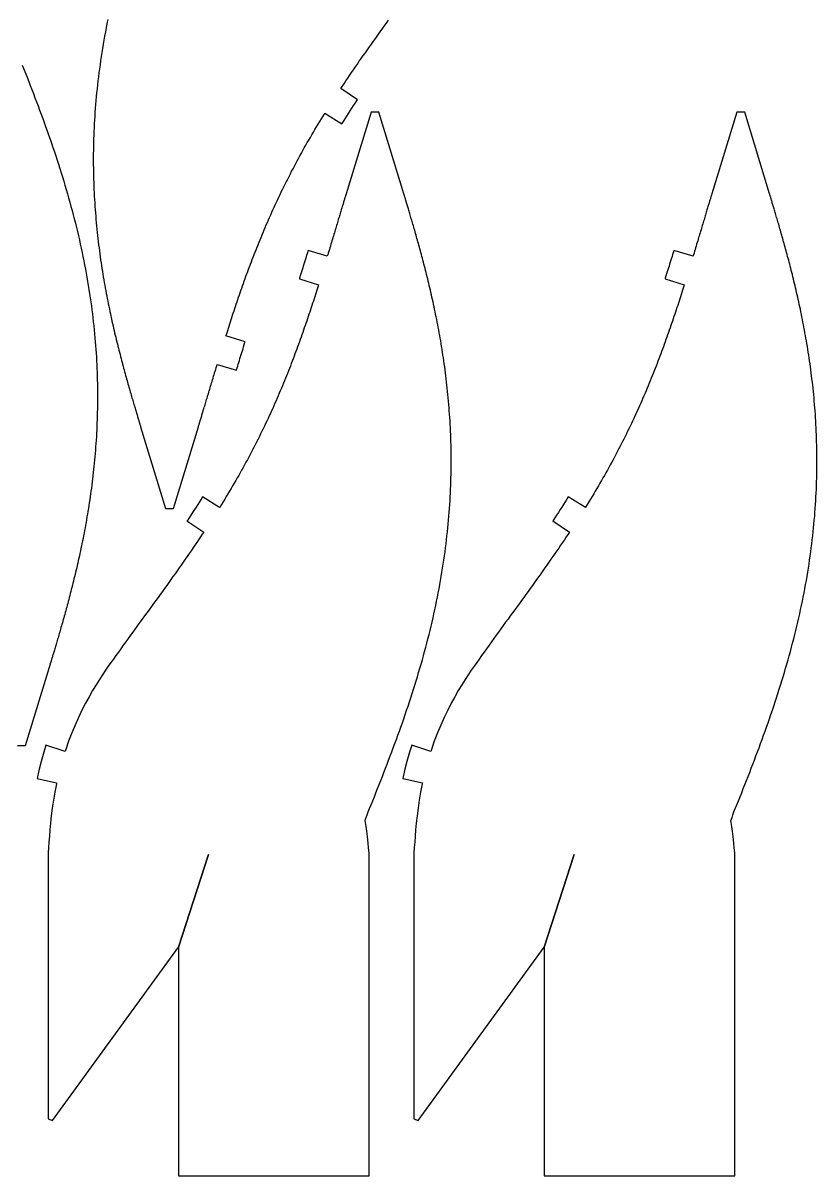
# Model space of a CAD drawing. Header units: millimetres. Extents: x 0 to 502, y 0 to 789.
# Drawn here: x 250.9 to 501.7, y 0 to 364.2 of the extents above; entities that cross this region are included whole.
import ezdxf

# ---------------------------------------------------------------- set-up
doc = ezdxf.new("R2010")
doc.units = ezdxf.units.MM
doc.layers.add('CUT', color=1, linetype='Continuous')

msp = doc.modelspace()

# ---------------------------------------------------------------- linework, layer by layer
at = {"layer": 'CUT'}
for points in [[(277.65, 365.35), (277.38, 364.04), (277.13, 362.73), (276.88, 361.42), (276.64, 360.12), (276.4, 358.82), (276.18, 357.52), (275.96, 356.22), (275.75, 354.93), (275.55, 353.64), (275.36, 352.36), (275.18, 351.07), (275, 349.8), (274.83, 348.52), (274.67, 347.25), (274.52, 345.99), (274.38, 344.73), (274.24, 343.47), (274.11, 342.22), (273.99, 340.97), (273.88, 339.73), (273.77, 338.49), (273.67, 337.26), (273.58, 336.04), (273.5, 334.82), (273.42, 333.6), (273.36, 332.39), (273.29, 331.19), (273.24, 329.99), (273.19, 328.8), (273.15, 327.61), (273.12, 326.43), (273.09, 325.26), (273.07, 324.09), (273.06, 322.93), (273.05, 321.77), (273.05, 320.62), (273.06, 319.48), (273.07, 318.35), (273.08, 317.22), (273.11, 316.09), (273.14, 314.98), (273.17, 313.87), (273.21, 312.77), (273.26, 311.68), (273.31, 310.59), (273.36, 309.51), (273.42, 308.44), (273.49, 307.37), (273.56, 306.31), (273.64, 305.26), (273.71, 304.21), (273.8, 303.18), (273.89, 302.15), (273.98, 301.13), (274.08, 300.11), (274.18, 299.1), (274.28, 298.1), (274.39, 297.11), (274.5, 296.13), (274.62, 295.15), (274.73, 294.18), (274.86, 293.21), (274.98, 292.26), (275.11, 291.31), (275.24, 290.37), (275.37, 289.44), (275.51, 288.51), (275.65, 287.6), (275.79, 286.69), (275.93, 285.78), (276.08, 284.89), (276.22, 284), (276.37, 283.12), (276.53, 282.25), (276.68, 281.38), (276.83, 280.52), (276.99, 279.67), (277.15, 278.83), (277.31, 278), (277.47, 277.17), (277.63, 276.35), (277.79, 275.54), (277.96, 274.73), (278.12, 273.93), (278.29, 273.14), (278.45, 272.36), (278.62, 271.59), (278.79, 270.82), (278.96, 270.06), (279.13, 269.31), (279.3, 268.56), (279.46, 267.82), (279.63, 267.09), (279.8, 266.37), (279.97, 265.65), (280.14, 264.95), (280.31, 264.25), (280.48, 263.55), (280.65, 262.87), (280.82, 262.19), (280.99, 261.52), (281.15, 260.85), (281.32, 260.2), (281.49, 259.55), (281.65, 258.91), (281.82, 258.27), (281.98, 257.65), (282.15, 257.03), (282.31, 256.42), (282.47, 255.81), (282.63, 255.22), (282.79, 254.63), (282.95, 254.05), (283.1, 253.48), (283.26, 252.91), (283.41, 252.35), (283.57, 251.8), (283.72, 251.26), (283.87, 250.73), (284.01, 250.2), (284.16, 249.68), (284.31, 249.17), (284.45, 248.67), (284.59, 248.18), (284.73, 247.69), (284.87, 247.22), (285, 246.75), (285.14, 246.28), (285.27, 245.83), (285.4, 245.39), (285.53, 244.95), (285.65, 244.52), (285.78, 244.1), (285.9, 243.69), (286.02, 243.29), (286.13, 242.9), (286.25, 242.51), (286.36, 242.14), (286.47, 241.78), (286.57, 241.42), (286.67, 241.08), (286.78, 240.74), (286.87, 240.41), (286.97, 240.1), (287.06, 239.79), (287.15, 239.5), (287.23, 239.22), (287.32, 238.94), (287.39, 238.68), (287.47, 238.44), (287.54, 238.2), (287.61, 237.97), (287.67, 237.76), (287.73, 237.57), (287.79, 237.38), (287.84, 237.22), (287.89, 237.06), (287.93, 236.93), (287.96, 236.81), (287.99, 236.72), (288.01, 236.65), (295.89, 210.82), (298.37, 210.82), (306.25, 236.65), (306.28, 236.72), (306.3, 236.81), (306.34, 236.93), (306.38, 237.06), (306.43, 237.21), (306.48, 237.38), (306.53, 237.56), (306.59, 237.76), (306.66, 237.97), (306.72, 238.19), (306.8, 238.43), (306.87, 238.68), (306.95, 238.94), (307.03, 239.21), (307.12, 239.49), (307.21, 239.78), (307.3, 240.09), (307.39, 240.4), (307.49, 240.72), (307.59, 241.05), (307.69, 241.4), (307.8, 241.75), (307.91, 242.11), (308.02, 242.48), (308.13, 242.86), (308.25, 243.24), (308.37, 243.64), (308.49, 244.04), (308.61, 244.46), (308.74, 244.88), (308.87, 245.3), (309, 245.74), (309.13, 246.18), (309.26, 246.64), (309.4, 247.09), (309.54, 247.56), (309.68, 248.03), (309.83, 248.52), (309.97, 249), (310.12, 249.5), (310.27, 250), (310.42, 250.51), (310.58, 251.02), (310.74, 251.54), (310.89, 252.07), (311.05, 252.61), (311.22, 253.15), (311.38, 253.7), (311.55, 254.25), (311.72, 254.81), (311.89, 255.37), (312.06, 255.94), (312.2, 256.39), (318.27, 254.55), (318.31, 254.68), (318.49, 255.26), (318.67, 255.84), (318.85, 256.43), (319.03, 257.03), (319.21, 257.63), (319.4, 258.24), (319.59, 258.85), (319.78, 259.47), (319.97, 260.09), (320.16, 260.71), (320.36, 261.34), (320.56, 261.98), (320.76, 262.62), (320.96, 263.26), (321.03, 263.49), (314.97, 265.4), (315.11, 265.82), (315.31, 266.48), (315.52, 267.14), (315.74, 267.81), (315.95, 268.48), (316.17, 269.16), (316.39, 269.84), (316.61, 270.52), (316.83, 271.21), (317.06, 271.91), (317.29, 272.6), (317.52, 273.3), (317.75, 274.01), (317.99, 274.72), (318.23, 275.43), (318.47, 276.14), (318.71, 276.86), (318.96, 277.58), (319.21, 278.31), (319.46, 279.03), (319.71, 279.77), (319.97, 280.5), (320.23, 281.24), (320.49, 281.98), (320.76, 282.72), (321.03, 283.47), (321.3, 284.22), (321.57, 284.97), (321.85, 285.72), (322.13, 286.48), (322.41, 287.24), (322.7, 288), (322.99, 288.76), (323.28, 289.53), (323.57, 290.3), (323.87, 291.07), (324.17, 291.84), (324.48, 292.61), (324.78, 293.39), (325.1, 294.17), (325.41, 294.95), (325.73, 295.73), (326.05, 296.51), (326.38, 297.3), (326.7, 298.09), (327.04, 298.87), (327.37, 299.66), (327.71, 300.46), (328.05, 301.25), (328.4, 302.04), (328.75, 302.84), (329.1, 303.64), (329.46, 304.44), (329.82, 305.24), (330.19, 306.04), (330.56, 306.84), (330.93, 307.64), (331.31, 308.45), (331.69, 309.26), (332.08, 310.06), (332.46, 310.87), (332.86, 311.68), (333.26, 312.49), (333.66, 313.3), (334.06, 314.12), (334.47, 314.93), (334.89, 315.74), (335.31, 316.56), (335.73, 317.38), (336.16, 318.19), (336.59, 319.01), (337.02, 319.83), (337.46, 320.65), (337.91, 321.47), (338.36, 322.3), (338.81, 323.12), (339.27, 323.95), (339.73, 324.77), (340.2, 325.6), (340.67, 326.43), (341.15, 327.26), (341.63, 328.09), (342.11, 328.92), (342.6, 329.75), (343.1, 330.59), (343.6, 331.43), (344.11, 332.26), (344.62, 333.1), (345.13, 333.95), (345.65, 334.79), (346.17, 335.63), (346.23, 335.73), (351.62, 332.36), (352.08, 333.1), (352.61, 333.93), (353.13, 334.77), (353.67, 335.6), (354.21, 336.44), (354.75, 337.28), (355.3, 338.13), (355.86, 338.97), (356.42, 339.82), (356.54, 340.01), (351.25, 343.52), (351.7, 344.19), (352.28, 345.06), (352.86, 345.93), (353.45, 346.81), (354.05, 347.69), (354.65, 348.57), (355.26, 349.45), (355.87, 350.34), (356.49, 351.23), (357.11, 352.13), (357.74, 353.03), (358.37, 353.93), (359.01, 354.84), (359.65, 355.75), (360.3, 356.66), (360.96, 357.58), (361.62, 358.51), (362.28, 359.44), (362.95, 360.37), (363.63, 361.31), (364.31, 362.26), (364.99, 363.21), (365.69, 364.16), (366.38, 365.12)], [(250.61, 350.92), (251.11, 349.64), (251.62, 348.36), (252.13, 347.08), (252.63, 345.8), (253.13, 344.51), (253.63, 343.22), (254.13, 341.93), (254.62, 340.63), (255.12, 339.33), (255.61, 338.03), (256.09, 336.73), (256.58, 335.42), (257.06, 334.11), (257.53, 332.8), (258, 331.49), (258.47, 330.17), (258.94, 328.86), (259.4, 327.54), (259.85, 326.22), (260.3, 324.9), (260.75, 323.58), (261.18, 322.25), (261.62, 320.93), (262.05, 319.6), (262.47, 318.27), (262.89, 316.94), (263.3, 315.62), (263.7, 314.29), (264.1, 312.96), (264.49, 311.63), (264.88, 310.3), (265.26, 308.96), (265.63, 307.63), (265.99, 306.3), (266.35, 304.98), (266.7, 303.65), (267.04, 302.32), (267.38, 300.99), (267.7, 299.66), (268.02, 298.34), (268.34, 297.02), (268.64, 295.69), (268.94, 294.37), (269.23, 293.05), (269.51, 291.74), (269.78, 290.42), (270.05, 289.11), (270.3, 287.8), (270.55, 286.49), (270.79, 285.19), (271.03, 283.89), (271.25, 282.59), (271.47, 281.29), (271.68, 280), (271.88, 278.71), (272.07, 277.43), (272.25, 276.14), (272.43, 274.87), (272.6, 273.59), (272.76, 272.32), (272.91, 271.06), (273.05, 269.8), (273.19, 268.54), (273.32, 267.29), (273.44, 266.04), (273.55, 264.8), (273.66, 263.56), (273.76, 262.33), (273.85, 261.11), (273.93, 259.89), (274.01, 258.67), (274.07, 257.46), (274.14, 256.26), (274.19, 255.06), (274.24, 253.87), (274.28, 252.68), (274.31, 251.5), (274.34, 250.33), (274.36, 249.16), (274.37, 248), (274.38, 246.84), (274.38, 245.69), (274.37, 244.55), (274.36, 243.42), (274.34, 242.29), (274.32, 241.16), (274.29, 240.05), (274.26, 238.94), (274.22, 237.84), (274.17, 236.75), (274.12, 235.66), (274.07, 234.58), (274.01, 233.51), (273.94, 232.44), (273.87, 231.38), (273.79, 230.33), (273.71, 229.28), (273.63, 228.25), (273.54, 227.22), (273.45, 226.2), (273.35, 225.18), (273.25, 224.17), (273.15, 223.17), (273.04, 222.18), (272.93, 221.2), (272.81, 220.22), (272.7, 219.25), (272.57, 218.28), (272.45, 217.33), (272.32, 216.38), (272.19, 215.44), (272.06, 214.51), (271.92, 213.58), (271.78, 212.67), (271.64, 211.76), (271.5, 210.85), (271.35, 209.96), (271.21, 209.07), (271.06, 208.19), (270.9, 207.32), (270.75, 206.45), (270.6, 205.59), (270.44, 204.74), (270.28, 203.9), (270.12, 203.07), (269.96, 202.24), (269.8, 201.42), (269.64, 200.61), (269.47, 199.8), (269.31, 199), (269.14, 198.21), (268.98, 197.43), (268.81, 196.66), (268.64, 195.89), (268.47, 195.13), (268.3, 194.38), (268.13, 193.63), (267.96, 192.89), (267.8, 192.16), (267.63, 191.44), (267.46, 190.72), (267.29, 190.02), (267.12, 189.32), (266.95, 188.62), (266.78, 187.94), (266.61, 187.26), (266.44, 186.59), (266.28, 185.92), (266.11, 185.27), (265.94, 184.62), (265.78, 183.98), (265.61, 183.34), (265.45, 182.72), (265.28, 182.1), (265.12, 181.49), (264.96, 180.88), (264.8, 180.29), (264.64, 179.7), (264.48, 179.12), (264.33, 178.55), (264.17, 177.98), (264.02, 177.42), (263.86, 176.87), (263.71, 176.33), (263.56, 175.8), (263.41, 175.27), (263.27, 174.75), (263.12, 174.24), (262.98, 173.74), (262.84, 173.25), (262.7, 172.76), (262.56, 172.29), (262.43, 171.82), (262.29, 171.35), (262.16, 170.9), (262.03, 170.46), (261.9, 170.02), (261.78, 169.59), (261.65, 169.17), (261.53, 168.76), (261.41, 168.36), (261.3, 167.97), (261.18, 167.58), (261.07, 167.21), (260.96, 166.85), (260.86, 166.49), (260.75, 166.15), (260.65, 165.81), (260.56, 165.48), (260.46, 165.17), (260.37, 164.86), (260.28, 164.57), (260.2, 164.29), (260.11, 164.01), (260.03, 163.75), (259.96, 163.51), (259.89, 163.27), (259.82, 163.04), (259.76, 162.83), (259.7, 162.64), (259.64, 162.45), (259.59, 162.29), (259.54, 162.13), (259.5, 162), (259.47, 161.88), (259.44, 161.79), (259.42, 161.72), (251.54, 135.89), (249.05, 135.89)]]:
    msp.add_lwpolyline(points, dxfattribs=at)
for points in [[(359.8, 106.21), (359.69, 107.23), (359.6, 108.13), (359.5, 108.95), (359.4, 109.7), (359.29, 110.4), (359.18, 111.07), (359.05, 111.69), (358.95, 112.14), (358.96, 112.18), (359.1, 112.66), (359.3, 113.28), (359.58, 114.06), (359.92, 114.98), (360.35, 116.05), (360.84, 117.27), (361.35, 118.54), (361.86, 119.81), (362.37, 121.08), (362.87, 122.35), (363.38, 123.63), (363.89, 124.92), (364.39, 126.2), (364.89, 127.49), (365.39, 128.78), (365.89, 130.07), (366.38, 131.37), (366.88, 132.67), (367.37, 133.97), (367.85, 135.27), (368.34, 136.58), (368.82, 137.89), (369.29, 139.2), (369.76, 140.51), (370.23, 141.82), (370.7, 143.14), (371.16, 144.46), (371.61, 145.78), (372.06, 147.1), (372.51, 148.42), (372.94, 149.75), (373.38, 151.07), (373.81, 152.4), (374.23, 153.73), (374.65, 155.05), (375.06, 156.38), (375.46, 157.71), (375.86, 159.04), (376.25, 160.37), (376.64, 161.7), (377.02, 163.03), (377.39, 164.36), (377.75, 165.69), (378.11, 167.02), (378.46, 168.35), (378.8, 169.68), (379.14, 171.01), (379.46, 172.33), (379.78, 173.66), (380.1, 174.98), (380.4, 176.3), (380.7, 177.62), (380.99, 178.94), (381.27, 180.26), (381.54, 181.57), (381.81, 182.89), (382.06, 184.2), (382.31, 185.5), (382.55, 186.81), (382.79, 188.11), (383.01, 189.41), (383.23, 190.71), (383.44, 192), (383.64, 193.29), (383.83, 194.57), (384.01, 195.85), (384.19, 197.13), (384.36, 198.4), (384.52, 199.67), (384.67, 200.94), (384.81, 202.2), (384.95, 203.46), (385.08, 204.71), (385.2, 205.95), (385.31, 207.2), (385.42, 208.43), (385.52, 209.66), (385.61, 210.89), (385.69, 212.11), (385.77, 213.33), (385.83, 214.54), (385.9, 215.74), (385.95, 216.94), (386, 218.13), (386.04, 219.32), (386.07, 220.5), (386.1, 221.67), (386.12, 222.84), (386.13, 224), (386.14, 225.16), (386.14, 226.3), (386.13, 227.45), (386.12, 228.58), (386.1, 229.71), (386.08, 230.83), (386.05, 231.95), (386.02, 233.06), (385.98, 234.16), (385.93, 235.25), (385.88, 236.34), (385.83, 237.42), (385.77, 238.49), (385.7, 239.56), (385.63, 240.62), (385.55, 241.67), (385.47, 242.71), (385.39, 243.75), (385.3, 244.78), (385.21, 245.8), (385.11, 246.82), (385.01, 247.82), (384.91, 248.82), (384.8, 249.82), (384.69, 250.8), (384.57, 251.78), (384.46, 252.75), (384.33, 253.71), (384.21, 254.67), (384.08, 255.62), (383.95, 256.56), (383.82, 257.49), (383.68, 258.41), (383.54, 259.33), (383.4, 260.24), (383.26, 261.14), (383.11, 262.04), (382.97, 262.93), (382.82, 263.81), (382.66, 264.68), (382.51, 265.55), (382.36, 266.4), (382.2, 267.25), (382.04, 268.1), (381.88, 268.93), (381.72, 269.76), (381.56, 270.58), (381.4, 271.39), (381.23, 272.19), (381.07, 272.99), (380.9, 273.78), (380.74, 274.57), (380.57, 275.34), (380.4, 276.11), (380.23, 276.87), (380.06, 277.62), (379.89, 278.37), (379.72, 279.1), (379.56, 279.83), (379.39, 280.56), (379.22, 281.27), (379.05, 281.98), (378.88, 282.68), (378.71, 283.38), (378.54, 284.06), (378.37, 284.74), (378.2, 285.41), (378.04, 286.07), (377.87, 286.73), (377.7, 287.38), (377.54, 288.02), (377.37, 288.65), (377.21, 289.28), (377.04, 289.9), (376.88, 290.51), (376.72, 291.11), (376.56, 291.71), (376.4, 292.3), (376.24, 292.88), (376.09, 293.45), (375.93, 294.02), (375.78, 294.57), (375.62, 295.12), (375.47, 295.66), (375.32, 296.2), (375.17, 296.73), (375.03, 297.24), (374.88, 297.75), (374.74, 298.25), (374.6, 298.75), (374.46, 299.23), (374.32, 299.71), (374.19, 300.18), (374.05, 300.64), (373.92, 301.1), (373.79, 301.54), (373.66, 301.98), (373.54, 302.41), (373.41, 302.83), (373.29, 303.24), (373.17, 303.64), (373.06, 304.03), (372.94, 304.41), (372.83, 304.79), (372.72, 305.15), (372.62, 305.51), (372.51, 305.85), (372.41, 306.19), (372.32, 306.51), (372.22, 306.83), (372.13, 307.13), (372.04, 307.43), (371.96, 307.71), (371.87, 307.98), (371.79, 308.24), (371.72, 308.49), (371.65, 308.73), (371.58, 308.95), (371.52, 309.16), (371.46, 309.36), (371.4, 309.54), (371.35, 309.71), (371.3, 309.86), (371.26, 310), (371.23, 310.11), (371.2, 310.21), (371.18, 310.28), (363.3, 336.11), (360.81, 336.11), (352.93, 310.28), (352.91, 310.21), (352.89, 310.11), (352.85, 310), (352.81, 309.86), (352.76, 309.71), (352.71, 309.55), (352.66, 309.36), (352.6, 309.17), (352.53, 308.96), (352.46, 308.73), (352.39, 308.5), (352.32, 308.25), (352.24, 307.99), (352.16, 307.72), (352.07, 307.44), (351.98, 307.15), (351.89, 306.84), (351.8, 306.53), (351.7, 306.21), (351.6, 305.87), (351.5, 305.53), (351.39, 305.18), (351.28, 304.82), (351.17, 304.45), (351.06, 304.07), (350.94, 303.68), (350.82, 303.29), (350.7, 302.88), (350.58, 302.47), (350.45, 302.05), (350.32, 301.62), (350.19, 301.19), (350.06, 300.74), (349.92, 300.29), (349.79, 299.83), (349.65, 299.37), (349.51, 298.89), (349.36, 298.41), (349.22, 297.92), (349.07, 297.43), (348.92, 296.93), (348.76, 296.42), (348.61, 295.9), (348.45, 295.38), (348.3, 294.85), (348.13, 294.32), (347.97, 293.78), (347.81, 293.23), (347.64, 292.68), (347.47, 292.12), (347.3, 291.55), (347.13, 290.98), (346.99, 290.53), (340.91, 292.37), (340.88, 292.25), (340.7, 291.67), (340.52, 291.08), (340.34, 290.49), (340.16, 289.9), (339.98, 289.3), (339.79, 288.69), (339.6, 288.08), (339.41, 287.46), (339.22, 286.84), (339.03, 286.21), (338.83, 285.58), (338.63, 284.95), (338.43, 284.31), (338.23, 283.67), (338.16, 283.43), (344.22, 281.53), (344.08, 281.11), (343.88, 280.45), (343.67, 279.78), (343.45, 279.12), (343.24, 278.44), (343.02, 277.77), (342.8, 277.09), (342.58, 276.4), (342.36, 275.71), (342.13, 275.02), (341.9, 274.32), (341.67, 273.62), (341.44, 272.92), (341.2, 272.21), (340.96, 271.5), (340.72, 270.79), (340.48, 270.07), (340.23, 269.35), (339.98, 268.62), (339.73, 267.89), (339.47, 267.16), (339.22, 266.43), (338.96, 265.69), (338.7, 264.95), (338.43, 264.21), (338.16, 263.46), (337.89, 262.71), (337.62, 261.96), (337.34, 261.21), (337.06, 260.45), (336.78, 259.69), (336.49, 258.93), (336.2, 258.17), (335.91, 257.4), (335.62, 256.63), (335.32, 255.86), (335.02, 255.09), (334.71, 254.32), (334.4, 253.54), (334.09, 252.76), (333.78, 251.98), (333.46, 251.2), (333.14, 250.41), (332.81, 249.63), (332.49, 248.84), (332.15, 248.05), (331.82, 247.26), (331.48, 246.47), (331.14, 245.68), (330.79, 244.88), (330.44, 244.09), (330.08, 243.29), (329.73, 242.49), (329.37, 241.69), (329, 240.89), (328.63, 240.09), (328.26, 239.28), (327.88, 238.48), (327.5, 237.67), (327.11, 236.86), (326.72, 236.06), (326.33, 235.25), (325.93, 234.44), (325.53, 233.62), (325.13, 232.81), (324.72, 232), (324.3, 231.18), (323.88, 230.37), (323.46, 229.55), (323.03, 228.73), (322.6, 227.92), (322.17, 227.1), (321.73, 226.28), (321.28, 225.45), (320.83, 224.63), (320.38, 223.81), (319.92, 222.98), (319.46, 222.16), (318.99, 221.33), (318.52, 220.5), (318.04, 219.67), (317.56, 218.84), (317.08, 218.01), (316.58, 217.17), (316.09, 216.34), (315.59, 215.5), (315.08, 214.66), (314.57, 213.82), (314.06, 212.98), (313.54, 212.14), (313.02, 211.29), (312.96, 211.2), (307.57, 214.57), (307.11, 213.82), (306.58, 212.99), (306.05, 212.16), (305.52, 211.32), (304.98, 210.49), (304.44, 209.64), (303.89, 208.8), (303.33, 207.95), (302.77, 207.11), (302.65, 206.92), (307.94, 203.41), (307.49, 202.73), (306.91, 201.86), (306.33, 200.99), (305.74, 200.12), (305.14, 199.24), (304.54, 198.36), (303.93, 197.47), (303.32, 196.59), (302.7, 195.69), (302.08, 194.8), (301.45, 193.9), (300.82, 193), (300.18, 192.09), (299.54, 191.18), (298.89, 190.26), (298.23, 189.34), (297.57, 188.42), (296.91, 187.49), (296.24, 186.56), (295.56, 185.62), (294.88, 184.67), (294.19, 183.72), (293.5, 182.77), (292.81, 181.8), (292.1, 180.84), (291.4, 179.86), (290.68, 178.88), (289.97, 177.9), (289.24, 176.9), (288.52, 175.9), (287.78, 174.9), (287.04, 173.88), (286.3, 172.86), (285.55, 171.83), (284.8, 170.8), (284.05, 169.75), (283.28, 168.7), (282.52, 167.63), (281.74, 166.56), (280.97, 165.48), (280.19, 164.39), (279.41, 163.3), (278.62, 162.19), (277.8, 161.03), (276.91, 159.75), (275.96, 158.34), (274.96, 156.8), (273.91, 155.13), (272.82, 153.33), (271.71, 151.4), (270.58, 149.34), (269.46, 147.15), (268.35, 144.85), (267.27, 142.45), (266.23, 139.95), (265.24, 137.37), (264.32, 134.72), (264.14, 134.14), (258.08, 136.05), (257.39, 133.86), (256.57, 130.97), (255.84, 128.08), (255.27, 125.53), (261.47, 124.15), (261.42, 123.92), (260.9, 121.26), (260.46, 118.67), (260.09, 116.16), (259.79, 113.75), (259.54, 111.46), (259.34, 109.31), (259.18, 107.31), (259.04, 105.47), (258.92, 103.81), (258.78, 101.95), (258.78, 17.99), (260.17, 17.53), (299.95, 72.29), (309.47, 101.6), (299.95, 72.29), (299.95, 0), (360.17, 0), (360.17, 101.98), (360.02, 103.77), (359.91, 105.07)], [(475.37, 106.21), (475.26, 107.23), (475.17, 108.13), (475.07, 108.95), (474.97, 109.7), (474.86, 110.4), (474.75, 111.07), (474.62, 111.69), (474.52, 112.14), (474.53, 112.18), (474.67, 112.66), (474.87, 113.28), (475.15, 114.06), (475.49, 114.98), (475.92, 116.05), (476.41, 117.27), (476.92, 118.54), (477.43, 119.81), (477.94, 121.08), (478.44, 122.35), (478.95, 123.63), (479.46, 124.92), (479.96, 126.2), (480.46, 127.49), (480.96, 128.78), (481.46, 130.07), (481.95, 131.37), (482.45, 132.67), (482.94, 133.97), (483.42, 135.27), (483.91, 136.58), (484.39, 137.89), (484.86, 139.2), (485.33, 140.51), (485.8, 141.82), (486.27, 143.14), (486.73, 144.46), (487.18, 145.78), (487.63, 147.1), (488.08, 148.42), (488.51, 149.75), (488.95, 151.07), (489.38, 152.4), (489.8, 153.73), (490.22, 155.05), (490.63, 156.38), (491.03, 157.71), (491.43, 159.04), (491.82, 160.37), (492.21, 161.7), (492.59, 163.03), (492.96, 164.36), (493.32, 165.69), (493.68, 167.02), (494.03, 168.35), (494.37, 169.68), (494.71, 171.01), (495.03, 172.33), (495.35, 173.66), (495.67, 174.98), (495.97, 176.3), (496.27, 177.62), (496.56, 178.94), (496.84, 180.26), (497.11, 181.57), (497.38, 182.89), (497.63, 184.2), (497.88, 185.5), (498.12, 186.81), (498.36, 188.11), (498.58, 189.41), (498.8, 190.71), (499.01, 192), (499.21, 193.29), (499.4, 194.57), (499.58, 195.85), (499.76, 197.13), (499.93, 198.4), (500.09, 199.67), (500.24, 200.94), (500.38, 202.2), (500.52, 203.46), (500.65, 204.71), (500.77, 205.95), (500.88, 207.2), (500.99, 208.43), (501.09, 209.66), (501.18, 210.89), (501.26, 212.11), (501.34, 213.33), (501.4, 214.54), (501.47, 215.74), (501.52, 216.94), (501.57, 218.13), (501.61, 219.32), (501.64, 220.5), (501.67, 221.67), (501.69, 222.84), (501.7, 224), (501.71, 225.16), (501.71, 226.3), (501.7, 227.45), (501.69, 228.58), (501.67, 229.71), (501.65, 230.83), (501.62, 231.95), (501.59, 233.06), (501.55, 234.16), (501.5, 235.25), (501.45, 236.34), (501.4, 237.42), (501.34, 238.49), (501.27, 239.56), (501.2, 240.62), (501.12, 241.67), (501.04, 242.71), (500.96, 243.75), (500.87, 244.78), (500.78, 245.8), (500.68, 246.82), (500.58, 247.82), (500.48, 248.82), (500.37, 249.82), (500.26, 250.8), (500.14, 251.78), (500.03, 252.75), (499.9, 253.71), (499.78, 254.67), (499.65, 255.62), (499.52, 256.56), (499.39, 257.49), (499.25, 258.41), (499.11, 259.33), (498.97, 260.24), (498.83, 261.14), (498.68, 262.04), (498.54, 262.93), (498.39, 263.81), (498.23, 264.68), (498.08, 265.55), (497.93, 266.4), (497.77, 267.25), (497.61, 268.1), (497.45, 268.93), (497.29, 269.76), (497.13, 270.58), (496.97, 271.39), (496.8, 272.19), (496.64, 272.99), (496.47, 273.78), (496.31, 274.57), (496.14, 275.34), (495.97, 276.11), (495.8, 276.87), (495.63, 277.62), (495.46, 278.37), (495.29, 279.1), (495.13, 279.83), (494.96, 280.56), (494.79, 281.27), (494.62, 281.98), (494.45, 282.68), (494.28, 283.38), (494.11, 284.06), (493.94, 284.74), (493.77, 285.41), (493.61, 286.07), (493.44, 286.73), (493.27, 287.38), (493.11, 288.02), (492.94, 288.65), (492.78, 289.28), (492.61, 289.9), (492.45, 290.51), (492.29, 291.11), (492.13, 291.71), (491.97, 292.3), (491.81, 292.88), (491.66, 293.45), (491.5, 294.02), (491.35, 294.57), (491.19, 295.12), (491.04, 295.66), (490.89, 296.2), (490.74, 296.73), (490.6, 297.24), (490.45, 297.75), (490.31, 298.25), (490.17, 298.75), (490.03, 299.23), (489.89, 299.71), (489.76, 300.18), (489.62, 300.64), (489.49, 301.1), (489.36, 301.54), (489.23, 301.98), (489.11, 302.41), (488.98, 302.83), (488.86, 303.24), (488.74, 303.64), (488.63, 304.03), (488.51, 304.41), (488.4, 304.79), (488.29, 305.15), (488.19, 305.51), (488.08, 305.85), (487.98, 306.19), (487.89, 306.51), (487.79, 306.83), (487.7, 307.13), (487.61, 307.43), (487.53, 307.71), (487.44, 307.98), (487.36, 308.24), (487.29, 308.49), (487.22, 308.73), (487.15, 308.95), (487.09, 309.16), (487.03, 309.36), (486.97, 309.54), (486.92, 309.71), (486.87, 309.86), (486.83, 310), (486.8, 310.11), (486.77, 310.21), (486.75, 310.28), (478.87, 336.11), (476.38, 336.11), (468.5, 310.28), (468.48, 310.21), (468.46, 310.11), (468.42, 310), (468.38, 309.86), (468.33, 309.71), (468.28, 309.55), (468.23, 309.36), (468.17, 309.17), (468.1, 308.96), (468.03, 308.73), (467.96, 308.5), (467.89, 308.25), (467.81, 307.99), (467.73, 307.72), (467.64, 307.44), (467.55, 307.15), (467.46, 306.84), (467.37, 306.53), (467.27, 306.21), (467.17, 305.87), (467.07, 305.53), (466.96, 305.18), (466.85, 304.82), (466.74, 304.45), (466.63, 304.07), (466.51, 303.68), (466.39, 303.29), (466.27, 302.88), (466.15, 302.47), (466.02, 302.05), (465.89, 301.62), (465.76, 301.19), (465.63, 300.74), (465.49, 300.29), (465.36, 299.83), (465.22, 299.37), (465.08, 298.89), (464.93, 298.41), (464.79, 297.92), (464.64, 297.43), (464.49, 296.93), (464.33, 296.42), (464.18, 295.9), (464.02, 295.38), (463.87, 294.85), (463.7, 294.32), (463.54, 293.78), (463.38, 293.23), (463.21, 292.68), (463.04, 292.12), (462.87, 291.55), (462.7, 290.98), (462.56, 290.53), (456.48, 292.37), (456.45, 292.25), (456.27, 291.67), (456.09, 291.08), (455.91, 290.49), (455.73, 289.9), (455.55, 289.3), (455.36, 288.69), (455.17, 288.08), (454.98, 287.46), (454.79, 286.84), (454.6, 286.21), (454.4, 285.58), (454.2, 284.95), (454, 284.31), (453.8, 283.67), (453.73, 283.43), (459.79, 281.53), (459.65, 281.11), (459.45, 280.45), (459.24, 279.78), (459.02, 279.12), (458.81, 278.44), (458.59, 277.77), (458.37, 277.09), (458.15, 276.4), (457.93, 275.71), (457.7, 275.02), (457.47, 274.32), (457.24, 273.62), (457.01, 272.92), (456.77, 272.21), (456.53, 271.5), (456.29, 270.79), (456.05, 270.07), (455.8, 269.35), (455.55, 268.62), (455.3, 267.89), (455.04, 267.16), (454.79, 266.43), (454.53, 265.69), (454.27, 264.95), (454, 264.21), (453.73, 263.46), (453.46, 262.71), (453.19, 261.96), (452.91, 261.21), (452.63, 260.45), (452.35, 259.69), (452.06, 258.93), (451.77, 258.17), (451.48, 257.4), (451.19, 256.63), (450.89, 255.86), (450.59, 255.09), (450.28, 254.32), (449.97, 253.54), (449.66, 252.76), (449.35, 251.98), (449.03, 251.2), (448.71, 250.41), (448.38, 249.63), (448.06, 248.84), (447.72, 248.05), (447.39, 247.26), (447.05, 246.47), (446.71, 245.68), (446.36, 244.88), (446.01, 244.09), (445.65, 243.29), (445.3, 242.49), (444.94, 241.69), (444.57, 240.89), (444.2, 240.09), (443.83, 239.28), (443.45, 238.48), (443.07, 237.67), (442.68, 236.86), (442.29, 236.06), (441.9, 235.25), (441.5, 234.44), (441.1, 233.62), (440.7, 232.81), (440.29, 232), (439.87, 231.18), (439.45, 230.37), (439.03, 229.55), (438.6, 228.73), (438.17, 227.92), (437.74, 227.1), (437.3, 226.28), (436.85, 225.45), (436.4, 224.63), (435.95, 223.81), (435.49, 222.98), (435.03, 222.16), (434.56, 221.33), (434.09, 220.5), (433.61, 219.67), (433.13, 218.84), (432.65, 218.01), (432.15, 217.17), (431.66, 216.34), (431.16, 215.5), (430.65, 214.66), (430.14, 213.82), (429.63, 212.98), (429.11, 212.14), (428.59, 211.29), (428.53, 211.2), (423.14, 214.57), (422.68, 213.82), (422.15, 212.99), (421.62, 212.16), (421.09, 211.32), (420.55, 210.49), (420.01, 209.64), (419.46, 208.8), (418.9, 207.95), (418.34, 207.11), (418.22, 206.92), (423.51, 203.41), (423.06, 202.73), (422.48, 201.86), (421.9, 200.99), (421.31, 200.12), (420.71, 199.24), (420.11, 198.36), (419.5, 197.47), (418.89, 196.59), (418.27, 195.69), (417.65, 194.8), (417.02, 193.9), (416.39, 193), (415.75, 192.09), (415.11, 191.18), (414.46, 190.26), (413.8, 189.34), (413.14, 188.42), (412.48, 187.49), (411.81, 186.56), (411.13, 185.62), (410.45, 184.67), (409.76, 183.72), (409.07, 182.77), (408.38, 181.8), (407.67, 180.84), (406.97, 179.86), (406.25, 178.88), (405.54, 177.9), (404.81, 176.9), (404.09, 175.9), (403.35, 174.9), (402.61, 173.88), (401.87, 172.86), (401.12, 171.83), (400.37, 170.8), (399.62, 169.75), (398.85, 168.7), (398.09, 167.63), (397.31, 166.56), (396.54, 165.48), (395.76, 164.39), (394.98, 163.3), (394.19, 162.19), (393.37, 161.03), (392.48, 159.75), (391.53, 158.34), (390.53, 156.8), (389.48, 155.13), (388.39, 153.33), (387.28, 151.4), (386.15, 149.34), (385.03, 147.15), (383.92, 144.85), (382.84, 142.45), (381.8, 139.95), (380.81, 137.37), (379.89, 134.72), (379.71, 134.14), (373.65, 136.05), (372.96, 133.86), (372.14, 130.97), (371.41, 128.08), (370.84, 125.53), (377.04, 124.15), (376.99, 123.92), (376.47, 121.26), (376.03, 118.67), (375.66, 116.16), (375.36, 113.75), (375.11, 111.46), (374.91, 109.31), (374.75, 107.31), (374.61, 105.47), (374.49, 103.81), (374.35, 101.95), (374.35, 17.99), (375.74, 17.53), (415.52, 72.29), (425.04, 101.6), (415.52, 72.29), (415.52, 0), (475.74, 0), (475.74, 101.98), (475.59, 103.77), (475.48, 105.07)]]:
    msp.add_lwpolyline(points, close=True, dxfattribs=at)

doc.saveas('drawing.dxf')
